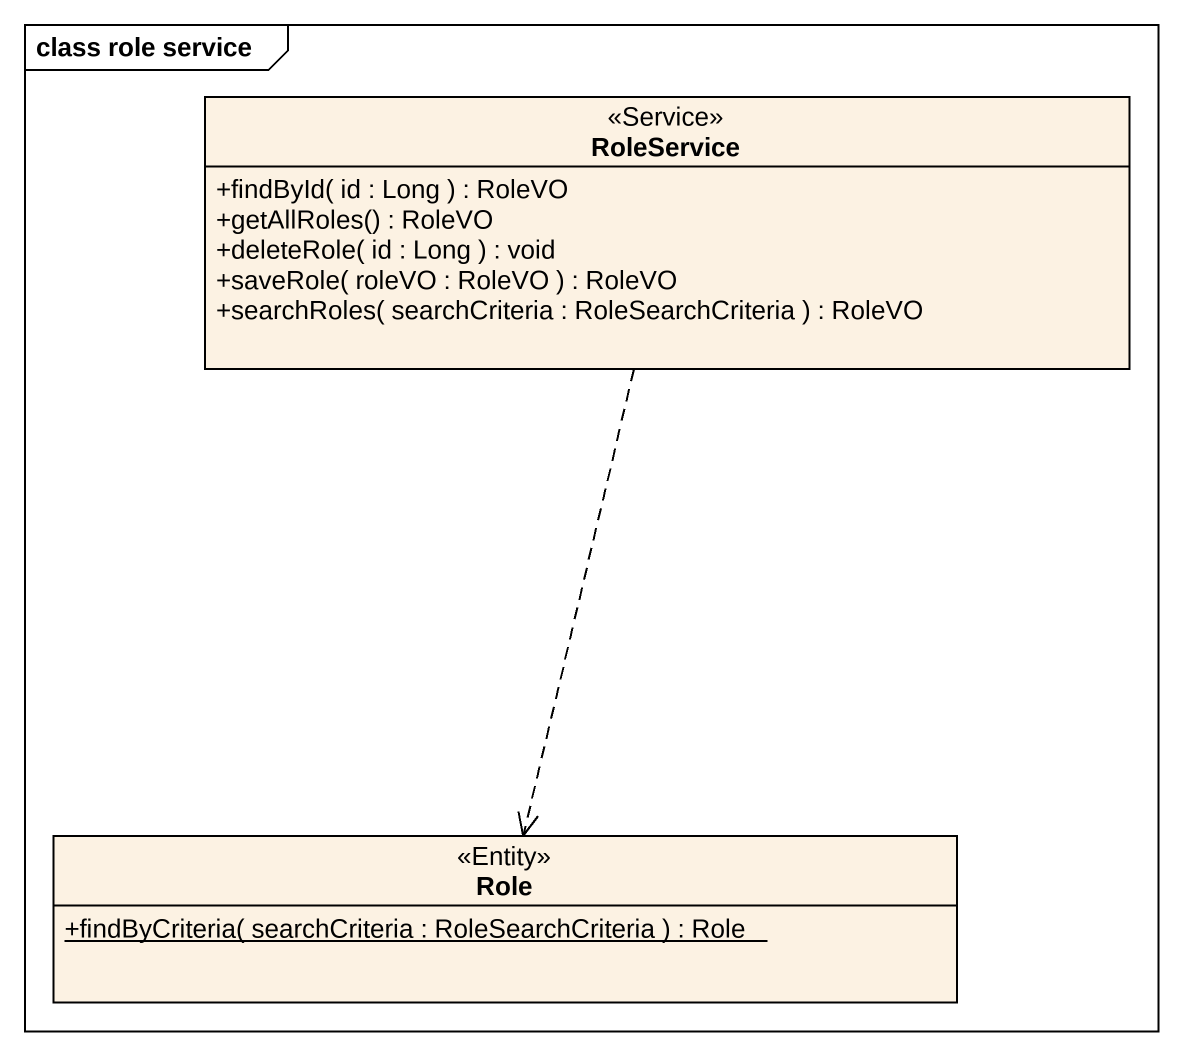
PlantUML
@startuml
mainframe class role service
hide circle
hide empty members
skinparam classAttributeIconSize 0
class RoleService <<Service>> {
  +findById( id : Long ) : RoleVO
  +getAllRoles() : RoleVO
  +deleteRole( id : Long ) : void
  +saveRole( roleVO : RoleVO ) : RoleVO
  +searchRoles( searchCriteria : RoleSearchCriteria ) : RoleVO
}
class Role <<Entity>> {
  {static} +findByCriteria( searchCriteria : RoleSearchCriteria ) : Role
}
RoleService ..> Role
@enduml
